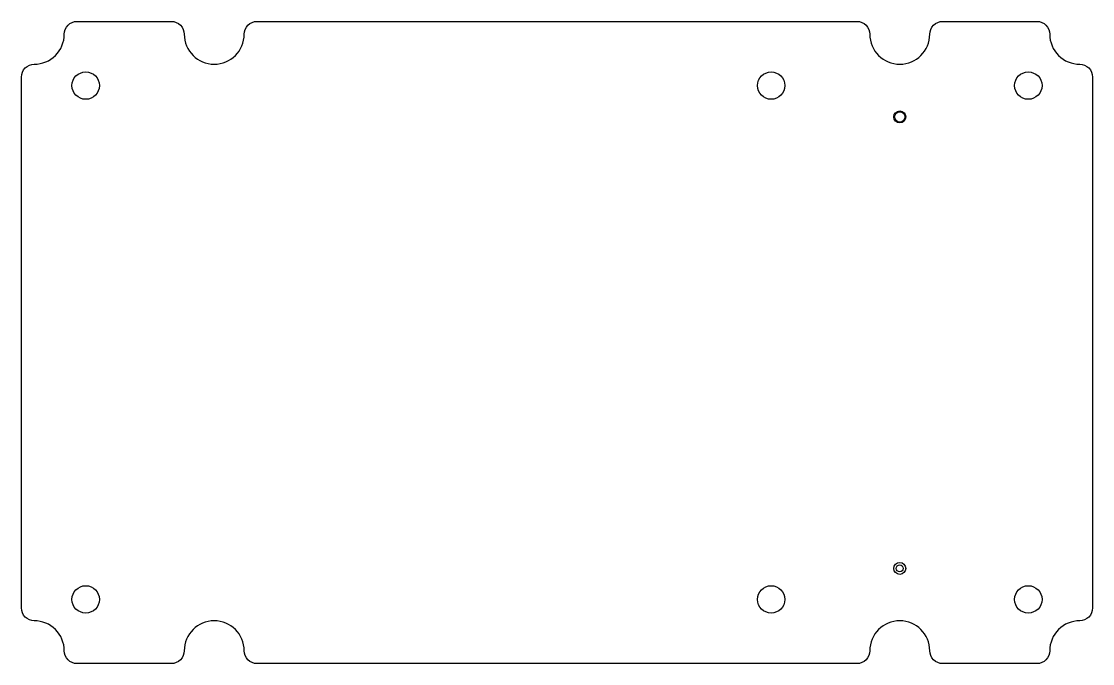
# Model space of a CAD drawing. Header units: millimetres. Extents: x -128 to -2, y 2 to 78.
import ezdxf

# ---------------------------------------------------------------- set-up
doc = ezdxf.new("R2010")
doc.units = ezdxf.units.MM
doc.layers.get('0').update_dxf_attribs({"linetype": 'CONTINUOUS'})

msp = doc.modelspace()

# ---------------------------------------------------------------- linework, layer by layer
msp.add_lwpolyline([(-100, 2.5, -0.414214), (-101.5, 4, 1), (-108.5, 4, -0.414214), (-110, 2.5), (-121, 2.5, -0.414214), (-122.5, 4, 0.414214), (-126, 7.5, -0.414214), (-127.5, 9), (-127.5, 71, -0.414214), (-126, 72.5, 0.414214), (-122.5, 76, -0.414214), (-121, 77.5), (-110, 77.5, -0.414214), (-108.5, 76, 1), (-101.5, 76, -0.414214), (-100, 77.5), (-30, 77.5, -0.414214), (-28.5, 76, 1), (-21.5, 76, -0.414214), (-20, 77.5), (-9, 77.5, -0.414214), (-7.5, 76, 0.414214), (-4, 72.5, -0.414214), (-2.5, 71), (-2.5, 9, -0.414214), (-4, 7.5, 0.414214), (-7.5, 4, -0.414214), (-9, 2.5), (-20, 2.5, -0.414214), (-21.5, 4, 1), (-28.5, 4, -0.414214), (-30, 2.5)], format="xyb", close=True)
msp.add_lwpolyline([(-100, 2.5, -0.414214), (-101.5, 4, 1), (-108.5, 4, -0.414214), (-110, 2.5), (-121, 2.5, -0.414214), (-122.5, 4, 0.414214), (-126, 7.5, -0.414214), (-127.5, 9), (-127.5, 71, -0.414214), (-126, 72.5, 0.414214), (-122.5, 76, -0.414214), (-121, 77.5), (-110, 77.5, -0.414214), (-108.5, 76, 1), (-101.5, 76, -0.414214), (-100, 77.5), (-30, 77.5, -0.414214), (-28.5, 76, 1), (-21.5, 76, -0.414214), (-20, 77.5), (-9, 77.5, -0.414214), (-7.5, 76, 0.414214), (-4, 72.5, -0.414214), (-2.5, 71), (-2.5, 9, -0.414214), (-4, 7.5, 0.414214), (-7.5, 4, -0.414214), (-9, 2.5), (-20, 2.5, -0.414214), (-21.5, 4, 1), (-28.5, 4, -0.414214), (-30, 2.5)], format="xyb", close=True)
for centre, radius in [((-120, 70), 1.6), ((-120, 70), 1.6), ((-40, 70), 1.6), ((-40, 70), 1.6), ((-10, 70), 1.6), ((-10, 70), 1.6), ((-25, 66.34), 0.7), ((-25, 66.34), 0.6), ((-25.01, 13.62), 0.7), ((-25.01, 13.62), 0.4), ((-120, 10), 1.6), ((-120, 10), 1.6), ((-40, 10), 1.6), ((-40, 10), 1.6), ((-10, 10), 1.6), ((-10, 10), 1.6)]:
    msp.add_circle(centre, radius)

doc.saveas('drawing.dxf')
